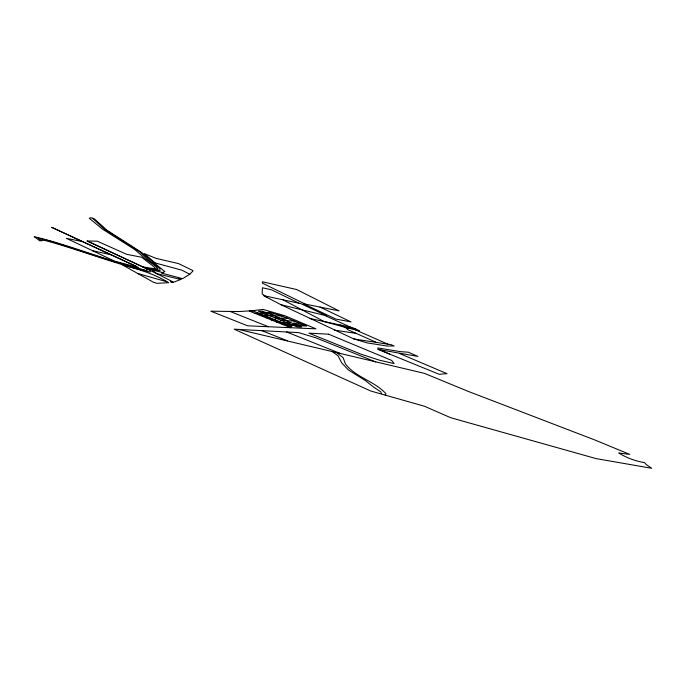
<?xml version="1.0" encoding="UTF-8"?>
<svg xmlns="http://www.w3.org/2000/svg" width="686" height="686" viewBox="0 0 686 686"><rect width="100%" height="100%" fill="white"/><g stroke="black" fill="none" stroke-linecap="round" stroke-linejoin="round"><path stroke-width="1.03" d="M87.139 240.983L146.744 268.801L148.562 268.483L153.981 269.487L155.679 269.066L154.556 267.283L141.668 257.25L126.704 254.335L97.275 241.189L87.139 240.983L142.842 266.871L158.029 269.315L155.671 266.245L145.501 258.879L134.919 249.653L102.643 229.218L89.257 218.277L90.826 217.719L94.256 218.774L106.879 230.153L141.179 252.234L164.88 271.622L161.33 273.054L182.613 278.653L189.782 274.271L192.886 271.116L192.929 270.593L178.549 263.587L156.168 258.408L144.18 253.528L155.07 262.927M142.551 269.495L146.255 271.322C111.038 262.472 77.209 248.958 42.146 239.706L42.832 240.357L39.822 240.855L34.3 236.704C72.433 245.88 108.808 261.323 146.933 270.696L146.744 268.801L142.842 266.871M254.823 313.279L258.939 313.348M263.964 313.433L268.243 313.511M260.311 315.483L264.462 315.569M269.538 315.68L273.86 315.774M262.892 315.577L268.775 315.706L262.172 313.048M281.92 315.997L275.695 315.86L267.326 312.473M265.774 317.678L269.967 317.79M275.095 317.927L279.451 318.038M287.485 318.244L280.763 318.072L287.468 320.782L294.26 320.997M271.219 319.873L275.455 320.002M280.625 320.156L285.024 320.293M276.647 322.051L280.917 322.197M286.148 322.377L290.581 322.531M280.385 322.617L286.448 322.832L290.307 324.392M299.996 323.312L293.582 323.089L297.475 324.658M303.915 324.898L286.825 324.255L289.483 325.327M282.049 324.229L286.362 324.392M291.636 324.598L296.12 324.77M287.443 326.399L291.79 326.579L253.391 311.118L249.327 311.067L263.03 309.412L285.076 315.826L315.946 328.843L247.655 325.807L210.834 311.187L238.917 311.555L248.941 310.912L290.718 327.711M238.539 329.409L234.115 329.169L370.749 391.003L424.583 406.301L450.736 417.731L596.117 458.608L651.7 468.281L646.229 464.516L644.523 462.621C635.579 461.146 626.49 457.819 618.806 453.017L629.799 454.406L594.488 439.837L468.032 391.312L424.377 373.347L238.539 329.409L298.607 332.616L315.569 337.709L375.765 361.942M353.822 338.935L391.209 344.706L394.141 345.984L387.23 346.053L367.344 342.931L353.822 338.935L280.994 304.73L263.544 295.623L300.94 303.666L326.759 315.826L280.994 304.73M334.554 330.172L356.043 333.353M310.055 318.51L324.221 321.571L345.392 327.419L355.794 329.1M378.123 349.414L417.971 356.428L408.393 352.227L400.255 351.626L377.806 347.974L378.123 349.414L439.134 374.273L447.006 373.673L399.741 353.573M82.492 241.609L66.388 238.334L114.682 261.186L138.572 267.531L51.647 227.306L136.368 266.391M340.145 324.95L345.392 327.419L359.618 330.798L352.45 327.608L324.221 321.571L282.932 299.782M92.524 250.707L111.089 254.755M163.165 272.659L151.803 269.821L156.777 273.654L173.635 282.229L181.404 279.185L178.471 278.353L180.632 279.494L156.777 273.654L146.744 268.801M166.664 281.706L137.8 273.534L122.803 265.088C138.786 269.186 154.504 274.057 168.73 282.692L156.983 283.335L153.57 282.306L137.8 273.534M152.867 262.335L181.876 270.155L189.782 274.271M261.915 330.661L287.408 340.796M230.11 311.435L268.38 326.725M286.645 331.981L340.299 353.462M355.116 329.726L387.779 344.123M375.782 342.108L348.025 329.795L345.392 327.419M380.018 349.757L389.725 354.139M324.392 315.251L350.572 327.205M319.985 307.071L351.026 321.914L335.814 319.059L303.444 303.752L339.055 310.895L296.669 289.543L262.404 281.783L262.335 283.112L305.33 304.13M299.165 303.289L271.459 289.784L262.412 287.76L262.163 293.908L267.197 297.553M332.204 351.524L338.078 355.888L341.757 362.928L348.471 370.011L365.527 380.661L373.853 387.298L380.739 391.8L381.485 393.713M336.517 352.553L343.129 357.706L345.452 363.949C355.94 377.652 374.805 381.159 385.986 393.79L385.155 394.904L385.566 395.299M41.469 240.752L38.184 238.162L51.21 241.335L108.019 259.737L150.123 272.11L150.071 269.186L160.001 270.627L159.889 268.732L148.005 259.428L139.352 251.462L104.932 229.57L92.481 218.225M269.195 312.267L257.799 313.528L286.851 325.224L306.668 326.013L281.74 315.92L269.195 312.267M173.104 282.418L170.78 281.783L173.104 282.418M262.609 311.23L258.373 311.178L297.115 326.802L301.634 326.999L262.609 311.23M328.568 334.185L308.906 333.156L361.368 354.302L379.53 360.21L394.116 363.589L391.732 360.45L328.568 334.185"/></g></svg>
